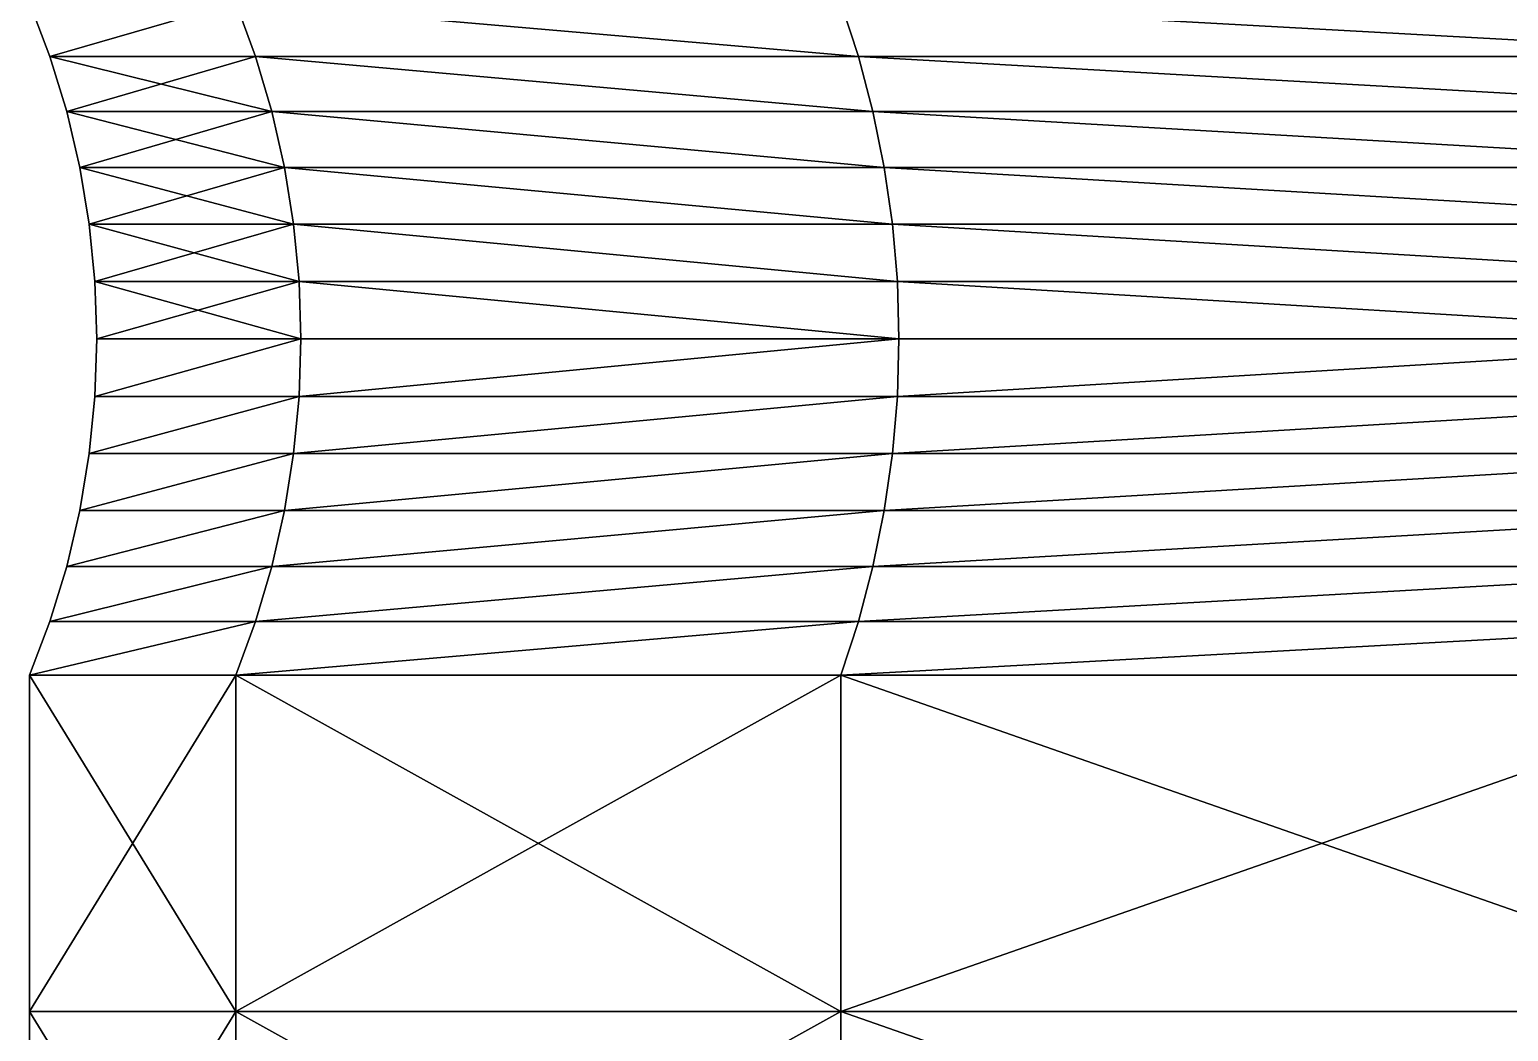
# Model space of a CAD drawing. Header units: millimetres. Extents: x 792 to 981, y 271 to 417.
# Drawn here: x 869.886 to 872.084, y 318.904 to 320.394 of the extents above; entities that cross this region are included whole.
import ezdxf

# ---------------------------------------------------------------- set-up
doc = ezdxf.new("R2010")
doc.units = ezdxf.units.MM

msp = doc.modelspace()

# ---------------------------------------------------------------- linework, layer by layer
at = {"extrusion": (-3.06162e-16, -1, -1.83697e-16)}
for p, q in [((869.8857, 320.434, 56.5), (869.9159, 320.3541, 56.5)), ((870.1923, 320.434, 58.8294), (870.2216, 320.3541, 58.8215)), ((870.1923, 320.434, 54.1706), (870.2216, 320.3541, 54.1785)), ((871.0914, 320.434, 61), (871.1177, 320.3541, 60.9849)), ((871.0914, 320.434, 52), (871.1177, 320.3541, 52.0151)), ((870.2216, 320.3541, 58.8215), (869.9159, 320.3541, 56.5)), ((869.9159, 320.3541, 56.5), (869.9409, 320.2723, 56.5)), ((869.9159, 320.3541, 56.5), (870.2216, 320.3541, 54.1785)), ((871.1177, 320.3541, 60.9849), (870.2216, 320.3541, 58.8215)), ((870.2216, 320.3541, 58.8215), (870.2457, 320.2723, 58.8151)), ((870.2216, 320.3541, 54.1785), (870.2457, 320.2723, 54.1849)), ((870.2216, 320.3541, 54.1785), (871.1177, 320.3541, 52.0151)), ((872.5431, 320.3541, 62.8426), (871.1177, 320.3541, 60.9849)), ((871.1177, 320.3541, 60.9849), (871.1393, 320.2723, 60.9724)), ((871.1177, 320.3541, 52.0151), (871.1393, 320.2723, 52.0276)), ((871.1177, 320.3541, 52.0151), (872.5431, 320.3541, 50.1574)), ((870.2457, 320.2723, 58.8151), (869.9409, 320.2723, 56.5)), ((869.9409, 320.2723, 56.5), (869.9604, 320.189, 56.5)), ((869.9409, 320.2723, 56.5), (870.2457, 320.2723, 54.1849)), ((871.1393, 320.2723, 60.9724), (870.2457, 320.2723, 58.8151)), ((870.2457, 320.2723, 58.8151), (870.2645, 320.189, 58.81)), ((870.2457, 320.2723, 54.1849), (870.2645, 320.189, 54.19)), ((870.2457, 320.2723, 54.1849), (871.1393, 320.2723, 52.0276)), ((872.5608, 320.2723, 62.8249), (871.1393, 320.2723, 60.9724)), ((871.1393, 320.2723, 60.9724), (871.1562, 320.189, 60.9626)), ((871.1393, 320.2723, 52.0276), (871.1562, 320.189, 52.0374)), ((871.1393, 320.2723, 52.0276), (872.5608, 320.2723, 50.1751)), ((870.2645, 320.189, 58.81), (869.9604, 320.189, 56.5)), ((869.9604, 320.189, 56.5), (869.9744, 320.1046, 56.5)), ((869.9604, 320.189, 56.5), (870.2645, 320.189, 54.19)), ((871.1562, 320.189, 60.9626), (870.2645, 320.189, 58.81)), ((870.2645, 320.189, 58.81), (870.2781, 320.1046, 58.8064)), ((870.2645, 320.189, 54.19), (870.2781, 320.1046, 54.1936)), ((870.2645, 320.189, 54.19), (871.1562, 320.189, 52.0374)), ((872.5746, 320.189, 62.8111), (871.1562, 320.189, 60.9626)), ((871.1562, 320.189, 60.9626), (871.1683, 320.1046, 60.9556)), ((871.1562, 320.189, 52.0374), (871.1683, 320.1046, 52.0444)), ((871.1562, 320.189, 52.0374), (872.5746, 320.189, 50.1889)), ((870.2781, 320.1046, 58.8064), (869.9744, 320.1046, 56.5)), ((869.9744, 320.1046, 56.5), (869.9829, 320.0195, 56.5)), ((869.9744, 320.1046, 56.5), (870.2781, 320.1046, 54.1936)), ((871.1683, 320.1046, 60.9556), (870.2781, 320.1046, 58.8064)), ((870.2781, 320.1046, 58.8064), (870.2862, 320.0195, 58.8042)), ((870.2781, 320.1046, 54.1936), (870.2862, 320.0195, 54.1958)), ((870.2781, 320.1046, 54.1936), (871.1683, 320.1046, 52.0444)), ((872.5845, 320.1046, 62.8012), (871.1683, 320.1046, 60.9556)), ((871.1683, 320.1046, 60.9556), (871.1756, 320.0195, 60.9514)), ((871.1683, 320.1046, 52.0444), (871.1756, 320.0195, 52.0486)), ((871.1683, 320.1046, 52.0444), (872.5845, 320.1046, 50.1988)), ((870.2862, 320.0195, 58.8042), (869.9829, 320.0195, 56.5)), ((869.9829, 320.0195, 56.5), (869.9857, 319.934, 56.5)), ((869.9829, 320.0195, 56.5), (870.2862, 320.0195, 54.1958)), ((871.1756, 320.0195, 60.9514), (870.2862, 320.0195, 58.8042)), ((870.2862, 320.0195, 58.8042), (870.2889, 319.934, 58.8035)), ((870.2862, 320.0195, 54.1958), (870.2889, 319.934, 54.1965)), ((870.2862, 320.0195, 54.1958), (871.1756, 320.0195, 52.0486)), ((872.5904, 320.0195, 62.7952), (871.1756, 320.0195, 60.9514)), ((871.1756, 320.0195, 60.9514), (871.178, 319.934, 60.95)), ((871.1756, 320.0195, 52.0486), (871.178, 319.934, 52.05)), ((871.1756, 320.0195, 52.0486), (872.5904, 320.0195, 50.2048)), ((869.9857, 319.934, 56.5), (869.9829, 319.8486, 56.5)), ((870.2889, 319.934, 58.8035), (869.9857, 319.934, 56.5)), ((869.9857, 319.934, 56.5), (870.2889, 319.934, 54.1965)), ((870.2889, 319.934, 58.8035), (870.2862, 319.8486, 58.8042)), ((870.2889, 319.934, 54.1965), (870.2862, 319.8486, 54.1958)), ((871.178, 319.934, 60.95), (870.2889, 319.934, 58.8035)), ((870.2889, 319.934, 54.1965), (871.178, 319.934, 52.05)), ((871.178, 319.934, 60.95), (871.1756, 319.8486, 60.9514)), ((871.178, 319.934, 52.05), (871.1756, 319.8486, 52.0486)), ((872.5924, 319.934, 62.7933), (871.178, 319.934, 60.95)), ((871.178, 319.934, 52.05), (872.5924, 319.934, 50.2067)), ((869.9829, 319.8486, 56.5), (869.9744, 319.7635, 56.5)), ((870.2862, 319.8486, 58.8042), (869.9829, 319.8486, 56.5)), ((869.9829, 319.8486, 56.5), (870.2862, 319.8486, 54.1958)), ((870.2862, 319.8486, 58.8042), (870.2781, 319.7635, 58.8064)), ((870.2862, 319.8486, 54.1958), (870.2781, 319.7635, 54.1936)), ((871.1756, 319.8486, 60.9514), (870.2862, 319.8486, 58.8042)), ((870.2862, 319.8486, 54.1958), (871.1756, 319.8486, 52.0486)), ((871.1756, 319.8486, 60.9514), (871.1683, 319.7635, 60.9556)), ((871.1756, 319.8486, 52.0486), (871.1683, 319.7635, 52.0444)), ((872.5904, 319.8486, 62.7952), (871.1756, 319.8486, 60.9514)), ((871.1756, 319.8486, 52.0486), (872.5904, 319.8486, 50.2048)), ((869.9744, 319.7635, 56.5), (869.9604, 319.6791, 56.5)), ((870.2781, 319.7635, 58.8064), (869.9744, 319.7635, 56.5)), ((869.9744, 319.7635, 56.5), (870.2781, 319.7635, 54.1936)), ((870.2781, 319.7635, 58.8064), (870.2645, 319.6791, 58.81)), ((870.2781, 319.7635, 54.1936), (870.2645, 319.6791, 54.19)), ((871.1683, 319.7635, 60.9556), (870.2781, 319.7635, 58.8064)), ((870.2781, 319.7635, 54.1936), (871.1683, 319.7635, 52.0444)), ((871.1683, 319.7635, 60.9556), (871.1562, 319.6791, 60.9626)), ((871.1683, 319.7635, 52.0444), (871.1562, 319.6791, 52.0374)), ((872.5845, 319.7635, 62.8012), (871.1683, 319.7635, 60.9556)), ((871.1683, 319.7635, 52.0444), (872.5845, 319.7635, 50.1988)), ((869.9604, 319.6791, 56.5), (869.9409, 319.5958, 56.5)), ((870.2645, 319.6791, 58.81), (869.9604, 319.6791, 56.5)), ((869.9604, 319.6791, 56.5), (870.2645, 319.6791, 54.19)), ((870.2645, 319.6791, 58.81), (870.2457, 319.5958, 58.8151)), ((870.2645, 319.6791, 54.19), (870.2457, 319.5958, 54.1849)), ((871.1562, 319.6791, 60.9626), (870.2645, 319.6791, 58.81)), ((870.2645, 319.6791, 54.19), (871.1562, 319.6791, 52.0374)), ((871.1562, 319.6791, 60.9626), (871.1393, 319.5958, 60.9724)), ((871.1562, 319.6791, 52.0374), (871.1393, 319.5958, 52.0276)), ((872.5746, 319.6791, 62.8111), (871.1562, 319.6791, 60.9626)), ((871.1562, 319.6791, 52.0374), (872.5746, 319.6791, 50.1889)), ((869.9409, 319.5958, 56.5), (869.9159, 319.514, 56.5)), ((870.2457, 319.5958, 58.8151), (869.9409, 319.5958, 56.5)), ((869.9409, 319.5958, 56.5), (870.2457, 319.5958, 54.1849)), ((870.2457, 319.5958, 58.8151), (870.2216, 319.514, 58.8215)), ((870.2457, 319.5958, 54.1849), (870.2216, 319.514, 54.1785)), ((871.1393, 319.5958, 60.9724), (870.2457, 319.5958, 58.8151)), ((870.2457, 319.5958, 54.1849), (871.1393, 319.5958, 52.0276)), ((871.1393, 319.5958, 60.9724), (871.1177, 319.514, 60.9849)), ((871.1393, 319.5958, 52.0276), (871.1177, 319.514, 52.0151)), ((872.5608, 319.5958, 62.8249), (871.1393, 319.5958, 60.9724)), ((871.1393, 319.5958, 52.0276), (872.5608, 319.5958, 50.1751)), ((869.9159, 319.514, 56.5), (869.8857, 319.434, 56.5)), ((870.2216, 319.514, 58.8215), (869.9159, 319.514, 56.5)), ((869.9159, 319.514, 56.5), (870.2216, 319.514, 54.1785)), ((870.2216, 319.514, 58.8215), (870.1923, 319.434, 58.8294)), ((870.2216, 319.514, 54.1785), (870.1923, 319.434, 54.1706)), ((871.1177, 319.514, 60.9849), (870.2216, 319.514, 58.8215)), ((870.2216, 319.514, 54.1785), (871.1177, 319.514, 52.0151)), ((871.1177, 319.514, 60.9849), (871.0914, 319.434, 61)), ((871.1177, 319.514, 52.0151), (871.0914, 319.434, 52)), ((872.5431, 319.514, 62.8426), (871.1177, 319.514, 60.9849)), ((871.1177, 319.514, 52.0151), (872.5431, 319.514, 50.1574)), ((870.1923, 319.434, 58.8294), (869.8857, 319.434, 56.5)), ((869.8857, 319.434, 56.5), (870.1923, 319.434, 54.1706)), ((869.8857, 319.434, 56.5), (869.8857, 318.934, 56.5)), ((871.0914, 319.434, 61), (870.1923, 319.434, 58.8294)), ((870.1923, 319.434, 54.1706), (871.0914, 319.434, 52)), ((870.1923, 319.434, 54.1706), (870.1923, 318.934, 54.1706)), ((870.1923, 319.434, 58.8294), (870.1923, 318.934, 58.8294)), ((872.5217, 319.434, 62.864), (871.0914, 319.434, 61)), ((871.0914, 319.434, 52), (872.5217, 319.434, 50.136)), ((871.0914, 319.434, 52), (871.0914, 318.934, 52)), ((871.0914, 319.434, 61), (871.0914, 318.934, 61)), ((869.8857, 318.934, 56.5), (870.1923, 318.934, 58.8294)), ((869.8857, 318.934, 56.5), (869.8857, 318.434, 56.5)), ((870.1923, 318.934, 54.1706), (869.8857, 318.934, 56.5)), ((871.0914, 318.934, 52), (870.1923, 318.934, 54.1706)), ((870.1923, 318.934, 58.8294), (870.1923, 318.434, 58.8294)), ((870.1923, 318.934, 58.8294), (871.0914, 318.934, 61)), ((870.1923, 318.934, 54.1706), (870.1923, 318.434, 54.1706)), ((871.0914, 318.934, 61), (872.5217, 318.934, 62.864)), ((872.5217, 318.934, 50.136), (871.0914, 318.934, 52)), ((871.0914, 318.934, 52), (871.0914, 318.434, 52)), ((871.0914, 318.934, 61), (871.0914, 318.434, 61))]:
    msp.add_line(p, q, dxfattribs=at)

# ---------------------------------------------------------------- meshes
at = {"color": 160, "true_color": 0x3232ff}
mesh = msp.add_polyface(dxfattribs=at)
corners = [(870.1923, 320.434, 54.1706), (869.9159, 320.3541, 56.5), (869.8857, 320.434, 56.5), (870.2216, 320.3541, 54.1785)]
mesh.append_faces([[corners[k] for k in face] for face in [(0, 1, 2), (1, 0, 3)]], dxfattribs={"vtx0": -1, "color": 160})
mesh = msp.add_polyface(dxfattribs=at)
corners = [(870.1923, 320.434, 58.8294), (871.1177, 320.3541, 60.9849), (871.0914, 320.434, 61), (870.2216, 320.3541, 58.8215)]
mesh.append_faces([[corners[k] for k in face] for face in [(0, 1, 2), (1, 0, 3)]], dxfattribs={"vtx0": -1, "color": 160})
mesh = msp.add_polyface(dxfattribs=at)
corners = [(870.1923, 320.434, 54.1706), (871.1177, 320.3541, 52.0151), (870.2216, 320.3541, 54.1785), (871.0914, 320.434, 52)]
mesh.append_faces([[corners[k] for k in face] for face in [(0, 1, 2), (1, 0, 3)]], dxfattribs={"vtx0": -1, "color": 160})
mesh = msp.add_polyface(dxfattribs=at)
corners = [(871.0914, 320.434, 52), (872.5431, 320.3541, 50.1574), (871.1177, 320.3541, 52.0151), (872.5217, 320.434, 50.136)]
mesh.append_faces([[corners[k] for k in face] for face in [(0, 1, 2), (1, 0, 3)]], dxfattribs={"vtx0": -1, "color": 160})
mesh = msp.add_polyface(dxfattribs=at)
corners = [(871.0914, 320.434, 61), (872.5431, 320.3541, 62.8426), (872.5217, 320.434, 62.864), (871.1177, 320.3541, 60.9849)]
mesh.append_faces([[corners[k] for k in face] for face in [(0, 1, 2), (1, 0, 3)]], dxfattribs={"vtx0": -1, "color": 160})
mesh = msp.add_polyface(dxfattribs=at)
corners = [(869.9159, 320.3541, 56.5), (870.2457, 320.2723, 58.8151), (870.2216, 320.3541, 58.8215), (869.9409, 320.2723, 56.5)]
mesh.append_faces([[corners[k] for k in face] for face in [(0, 1, 2), (1, 0, 3)]], dxfattribs={"vtx0": -1, "color": 160})
mesh = msp.add_polyface(dxfattribs=at)
corners = [(870.2216, 320.3541, 54.1785), (869.9409, 320.2723, 56.5), (869.9159, 320.3541, 56.5), (870.2457, 320.2723, 54.1849)]
mesh.append_faces([[corners[k] for k in face] for face in [(0, 1, 2), (1, 0, 3)]], dxfattribs={"vtx0": -1, "color": 160})
mesh = msp.add_polyface(dxfattribs=at)
corners = [(870.2216, 320.3541, 58.8215), (871.1393, 320.2723, 60.9724), (871.1177, 320.3541, 60.9849), (870.2457, 320.2723, 58.8151)]
mesh.append_faces([[corners[k] for k in face] for face in [(0, 1, 2), (1, 0, 3)]], dxfattribs={"vtx0": -1, "color": 160})
mesh = msp.add_polyface(dxfattribs=at)
corners = [(870.2216, 320.3541, 54.1785), (871.1393, 320.2723, 52.0276), (870.2457, 320.2723, 54.1849), (871.1177, 320.3541, 52.0151)]
mesh.append_faces([[corners[k] for k in face] for face in [(0, 1, 2), (1, 0, 3)]], dxfattribs={"vtx0": -1, "color": 160})
mesh = msp.add_polyface(dxfattribs=at)
corners = [(871.1177, 320.3541, 60.9849), (872.5608, 320.2723, 62.8249), (872.5431, 320.3541, 62.8426), (871.1393, 320.2723, 60.9724)]
mesh.append_faces([[corners[k] for k in face] for face in [(0, 1, 2), (1, 0, 3)]], dxfattribs={"vtx0": -1, "color": 160})
mesh = msp.add_polyface(dxfattribs=at)
corners = [(871.1177, 320.3541, 52.0151), (872.5608, 320.2723, 50.1751), (871.1393, 320.2723, 52.0276), (872.5431, 320.3541, 50.1574)]
mesh.append_faces([[corners[k] for k in face] for face in [(0, 1, 2), (1, 0, 3)]], dxfattribs={"vtx0": -1, "color": 160})
mesh = msp.add_polyface(dxfattribs=at)
corners = [(869.9409, 320.2723, 56.5), (870.2645, 320.189, 58.81), (870.2457, 320.2723, 58.8151), (869.9604, 320.189, 56.5)]
mesh.append_faces([[corners[k] for k in face] for face in [(0, 1, 2), (1, 0, 3)]], dxfattribs={"vtx0": -1, "color": 160})
mesh = msp.add_polyface(dxfattribs=at)
corners = [(870.2457, 320.2723, 54.1849), (869.9604, 320.189, 56.5), (869.9409, 320.2723, 56.5), (870.2645, 320.189, 54.19)]
mesh.append_faces([[corners[k] for k in face] for face in [(0, 1, 2), (1, 0, 3)]], dxfattribs={"vtx0": -1, "color": 160})
mesh = msp.add_polyface(dxfattribs=at)
corners = [(870.2457, 320.2723, 58.8151), (871.1562, 320.189, 60.9626), (871.1393, 320.2723, 60.9724), (870.2645, 320.189, 58.81)]
mesh.append_faces([[corners[k] for k in face] for face in [(0, 1, 2), (1, 0, 3)]], dxfattribs={"vtx0": -1, "color": 160})
mesh = msp.add_polyface(dxfattribs=at)
corners = [(870.2457, 320.2723, 54.1849), (871.1562, 320.189, 52.0374), (870.2645, 320.189, 54.19), (871.1393, 320.2723, 52.0276)]
mesh.append_faces([[corners[k] for k in face] for face in [(0, 1, 2), (1, 0, 3)]], dxfattribs={"vtx0": -1, "color": 160})
mesh = msp.add_polyface(dxfattribs=at)
corners = [(871.1393, 320.2723, 60.9724), (872.5746, 320.189, 62.8111), (872.5608, 320.2723, 62.8249), (871.1562, 320.189, 60.9626)]
mesh.append_faces([[corners[k] for k in face] for face in [(0, 1, 2), (1, 0, 3)]], dxfattribs={"vtx0": -1, "color": 160})
mesh = msp.add_polyface(dxfattribs=at)
corners = [(871.1393, 320.2723, 52.0276), (872.5746, 320.189, 50.1889), (871.1562, 320.189, 52.0374), (872.5608, 320.2723, 50.1751)]
mesh.append_faces([[corners[k] for k in face] for face in [(0, 1, 2), (1, 0, 3)]], dxfattribs={"vtx0": -1, "color": 160})
mesh = msp.add_polyface(dxfattribs=at)
corners = [(869.9604, 320.189, 56.5), (870.2781, 320.1046, 58.8064), (870.2645, 320.189, 58.81), (869.9744, 320.1046, 56.5)]
mesh.append_faces([[corners[k] for k in face] for face in [(0, 1, 2), (1, 0, 3)]], dxfattribs={"vtx0": -1, "color": 160})
mesh = msp.add_polyface(dxfattribs=at)
corners = [(870.2645, 320.189, 54.19), (869.9744, 320.1046, 56.5), (869.9604, 320.189, 56.5), (870.2781, 320.1046, 54.1936)]
mesh.append_faces([[corners[k] for k in face] for face in [(0, 1, 2), (1, 0, 3)]], dxfattribs={"vtx0": -1, "color": 160})
mesh = msp.add_polyface(dxfattribs=at)
corners = [(870.2645, 320.189, 58.81), (871.1683, 320.1046, 60.9556), (871.1562, 320.189, 60.9626), (870.2781, 320.1046, 58.8064)]
mesh.append_faces([[corners[k] for k in face] for face in [(0, 1, 2), (1, 0, 3)]], dxfattribs={"vtx0": -1, "color": 160})
mesh = msp.add_polyface(dxfattribs=at)
corners = [(870.2645, 320.189, 54.19), (871.1683, 320.1046, 52.0444), (870.2781, 320.1046, 54.1936), (871.1562, 320.189, 52.0374)]
mesh.append_faces([[corners[k] for k in face] for face in [(0, 1, 2), (1, 0, 3)]], dxfattribs={"vtx0": -1, "color": 160})
mesh = msp.add_polyface(dxfattribs=at)
corners = [(871.1562, 320.189, 60.9626), (872.5845, 320.1046, 62.8012), (872.5746, 320.189, 62.8111), (871.1683, 320.1046, 60.9556)]
mesh.append_faces([[corners[k] for k in face] for face in [(0, 1, 2), (1, 0, 3)]], dxfattribs={"vtx0": -1, "color": 160})
mesh = msp.add_polyface(dxfattribs=at)
corners = [(871.1562, 320.189, 52.0374), (872.5845, 320.1046, 50.1988), (871.1683, 320.1046, 52.0444), (872.5746, 320.189, 50.1889)]
mesh.append_faces([[corners[k] for k in face] for face in [(0, 1, 2), (1, 0, 3)]], dxfattribs={"vtx0": -1, "color": 160})
mesh = msp.add_polyface(dxfattribs=at)
corners = [(869.9744, 320.1046, 56.5), (870.2862, 320.0195, 58.8042), (870.2781, 320.1046, 58.8064), (869.9829, 320.0195, 56.5)]
mesh.append_faces([[corners[k] for k in face] for face in [(0, 1, 2), (1, 0, 3)]], dxfattribs={"vtx0": -1, "color": 160})
mesh = msp.add_polyface(dxfattribs=at)
corners = [(870.2781, 320.1046, 54.1936), (869.9829, 320.0195, 56.5), (869.9744, 320.1046, 56.5), (870.2862, 320.0195, 54.1958)]
mesh.append_faces([[corners[k] for k in face] for face in [(0, 1, 2), (1, 0, 3)]], dxfattribs={"vtx0": -1, "color": 160})
mesh = msp.add_polyface(dxfattribs=at)
corners = [(870.2781, 320.1046, 58.8064), (871.1756, 320.0195, 60.9514), (871.1683, 320.1046, 60.9556), (870.2862, 320.0195, 58.8042)]
mesh.append_faces([[corners[k] for k in face] for face in [(0, 1, 2), (1, 0, 3)]], dxfattribs={"vtx0": -1, "color": 160})
mesh = msp.add_polyface(dxfattribs=at)
corners = [(870.2781, 320.1046, 54.1936), (871.1756, 320.0195, 52.0486), (870.2862, 320.0195, 54.1958), (871.1683, 320.1046, 52.0444)]
mesh.append_faces([[corners[k] for k in face] for face in [(0, 1, 2), (1, 0, 3)]], dxfattribs={"vtx0": -1, "color": 160})
mesh = msp.add_polyface(dxfattribs=at)
corners = [(871.1683, 320.1046, 60.9556), (872.5904, 320.0195, 62.7952), (872.5845, 320.1046, 62.8012), (871.1756, 320.0195, 60.9514)]
mesh.append_faces([[corners[k] for k in face] for face in [(0, 1, 2), (1, 0, 3)]], dxfattribs={"vtx0": -1, "color": 160})
mesh = msp.add_polyface(dxfattribs=at)
corners = [(871.1683, 320.1046, 52.0444), (872.5904, 320.0195, 50.2048), (871.1756, 320.0195, 52.0486), (872.5845, 320.1046, 50.1988)]
mesh.append_faces([[corners[k] for k in face] for face in [(0, 1, 2), (1, 0, 3)]], dxfattribs={"vtx0": -1, "color": 160})
mesh = msp.add_polyface(dxfattribs=at)
corners = [(869.9829, 320.0195, 56.5), (870.2889, 319.934, 58.8035), (870.2862, 320.0195, 58.8042), (869.9857, 319.934, 56.5)]
mesh.append_faces([[corners[k] for k in face] for face in [(0, 1, 2), (1, 0, 3)]], dxfattribs={"vtx0": -1, "color": 160})
mesh = msp.add_polyface(dxfattribs=at)
corners = [(870.2862, 320.0195, 54.1958), (869.9857, 319.934, 56.5), (869.9829, 320.0195, 56.5), (870.2889, 319.934, 54.1965)]
mesh.append_faces([[corners[k] for k in face] for face in [(0, 1, 2), (1, 0, 3)]], dxfattribs={"vtx0": -1, "color": 160})
mesh = msp.add_polyface(dxfattribs=at)
corners = [(870.2862, 320.0195, 58.8042), (871.178, 319.934, 60.95), (871.1756, 320.0195, 60.9514), (870.2889, 319.934, 58.8035)]
mesh.append_faces([[corners[k] for k in face] for face in [(0, 1, 2), (1, 0, 3)]], dxfattribs={"vtx0": -1, "color": 160})
mesh = msp.add_polyface(dxfattribs=at)
corners = [(870.2862, 320.0195, 54.1958), (871.178, 319.934, 52.05), (870.2889, 319.934, 54.1965), (871.1756, 320.0195, 52.0486)]
mesh.append_faces([[corners[k] for k in face] for face in [(0, 1, 2), (1, 0, 3)]], dxfattribs={"vtx0": -1, "color": 160})
mesh = msp.add_polyface(dxfattribs=at)
corners = [(871.1756, 320.0195, 60.9514), (872.5924, 319.934, 62.7933), (872.5904, 320.0195, 62.7952), (871.178, 319.934, 60.95)]
mesh.append_faces([[corners[k] for k in face] for face in [(0, 1, 2), (1, 0, 3)]], dxfattribs={"vtx0": -1, "color": 160})
mesh = msp.add_polyface(dxfattribs=at)
corners = [(871.1756, 320.0195, 52.0486), (872.5924, 319.934, 50.2067), (871.178, 319.934, 52.05), (872.5904, 320.0195, 50.2048)]
mesh.append_faces([[corners[k] for k in face] for face in [(0, 1, 2), (1, 0, 3)]], dxfattribs={"vtx0": -1, "color": 160})
mesh = msp.add_polyface(dxfattribs=at)
corners = [(870.2889, 319.934, 58.8035), (869.9829, 319.8486, 56.5), (870.2862, 319.8486, 58.8042), (869.9857, 319.934, 56.5)]
mesh.append_faces([[corners[k] for k in face] for face in [(0, 1, 2), (1, 0, 3)]], dxfattribs={"vtx0": -1, "color": 160})
mesh = msp.add_polyface(dxfattribs=at)
corners = [(870.2889, 319.934, 54.1965), (869.9829, 319.8486, 56.5), (869.9857, 319.934, 56.5), (870.2862, 319.8486, 54.1958)]
mesh.append_faces([[corners[k] for k in face] for face in [(0, 1, 2), (1, 0, 3)]], dxfattribs={"vtx0": -1, "color": 160})
mesh = msp.add_polyface(dxfattribs=at)
corners = [(871.178, 319.934, 60.95), (870.2862, 319.8486, 58.8042), (871.1756, 319.8486, 60.9514), (870.2889, 319.934, 58.8035)]
mesh.append_faces([[corners[k] for k in face] for face in [(0, 1, 2), (1, 0, 3)]], dxfattribs={"vtx0": -1, "color": 160})
mesh = msp.add_polyface(dxfattribs=at)
corners = [(871.178, 319.934, 52.05), (870.2862, 319.8486, 54.1958), (870.2889, 319.934, 54.1965), (871.1756, 319.8486, 52.0486)]
mesh.append_faces([[corners[k] for k in face] for face in [(0, 1, 2), (1, 0, 3)]], dxfattribs={"vtx0": -1, "color": 160})
mesh = msp.add_polyface(dxfattribs=at)
corners = [(872.5924, 319.934, 62.7933), (871.1756, 319.8486, 60.9514), (872.5904, 319.8486, 62.7952), (871.178, 319.934, 60.95)]
mesh.append_faces([[corners[k] for k in face] for face in [(0, 1, 2), (1, 0, 3)]], dxfattribs={"vtx0": -1, "color": 160})
mesh = msp.add_polyface(dxfattribs=at)
corners = [(872.5924, 319.934, 50.2067), (871.1756, 319.8486, 52.0486), (871.178, 319.934, 52.05), (872.5904, 319.8486, 50.2048)]
mesh.append_faces([[corners[k] for k in face] for face in [(0, 1, 2), (1, 0, 3)]], dxfattribs={"vtx0": -1, "color": 160})
mesh = msp.add_polyface(dxfattribs=at)
corners = [(870.2862, 319.8486, 58.8042), (869.9744, 319.7635, 56.5), (870.2781, 319.7635, 58.8064), (869.9829, 319.8486, 56.5)]
mesh.append_faces([[corners[k] for k in face] for face in [(0, 1, 2), (1, 0, 3)]], dxfattribs={"vtx0": -1, "color": 160})
mesh = msp.add_polyface(dxfattribs=at)
corners = [(870.2862, 319.8486, 54.1958), (869.9744, 319.7635, 56.5), (869.9829, 319.8486, 56.5), (870.2781, 319.7635, 54.1936)]
mesh.append_faces([[corners[k] for k in face] for face in [(0, 1, 2), (1, 0, 3)]], dxfattribs={"vtx0": -1, "color": 160})
mesh = msp.add_polyface(dxfattribs=at)
corners = [(871.1756, 319.8486, 60.9514), (870.2781, 319.7635, 58.8064), (871.1683, 319.7635, 60.9556), (870.2862, 319.8486, 58.8042)]
mesh.append_faces([[corners[k] for k in face] for face in [(0, 1, 2), (1, 0, 3)]], dxfattribs={"vtx0": -1, "color": 160})
mesh = msp.add_polyface(dxfattribs=at)
corners = [(871.1756, 319.8486, 52.0486), (870.2781, 319.7635, 54.1936), (870.2862, 319.8486, 54.1958), (871.1683, 319.7635, 52.0444)]
mesh.append_faces([[corners[k] for k in face] for face in [(0, 1, 2), (1, 0, 3)]], dxfattribs={"vtx0": -1, "color": 160})
mesh = msp.add_polyface(dxfattribs=at)
corners = [(872.5904, 319.8486, 62.7952), (871.1683, 319.7635, 60.9556), (872.5845, 319.7635, 62.8012), (871.1756, 319.8486, 60.9514)]
mesh.append_faces([[corners[k] for k in face] for face in [(0, 1, 2), (1, 0, 3)]], dxfattribs={"vtx0": -1, "color": 160})
mesh = msp.add_polyface(dxfattribs=at)
corners = [(872.5904, 319.8486, 50.2048), (871.1683, 319.7635, 52.0444), (871.1756, 319.8486, 52.0486), (872.5845, 319.7635, 50.1988)]
mesh.append_faces([[corners[k] for k in face] for face in [(0, 1, 2), (1, 0, 3)]], dxfattribs={"vtx0": -1, "color": 160})
mesh = msp.add_polyface(dxfattribs=at)
corners = [(870.2781, 319.7635, 58.8064), (869.9604, 319.6791, 56.5), (870.2645, 319.6791, 58.81), (869.9744, 319.7635, 56.5)]
mesh.append_faces([[corners[k] for k in face] for face in [(0, 1, 2), (1, 0, 3)]], dxfattribs={"vtx0": -1, "color": 160})
mesh = msp.add_polyface(dxfattribs=at)
corners = [(870.2781, 319.7635, 54.1936), (869.9604, 319.6791, 56.5), (869.9744, 319.7635, 56.5), (870.2645, 319.6791, 54.19)]
mesh.append_faces([[corners[k] for k in face] for face in [(0, 1, 2), (1, 0, 3)]], dxfattribs={"vtx0": -1, "color": 160})
mesh = msp.add_polyface(dxfattribs=at)
corners = [(871.1683, 319.7635, 60.9556), (870.2645, 319.6791, 58.81), (871.1562, 319.6791, 60.9626), (870.2781, 319.7635, 58.8064)]
mesh.append_faces([[corners[k] for k in face] for face in [(0, 1, 2), (1, 0, 3)]], dxfattribs={"vtx0": -1, "color": 160})
mesh = msp.add_polyface(dxfattribs=at)
corners = [(871.1683, 319.7635, 52.0444), (870.2645, 319.6791, 54.19), (870.2781, 319.7635, 54.1936), (871.1562, 319.6791, 52.0374)]
mesh.append_faces([[corners[k] for k in face] for face in [(0, 1, 2), (1, 0, 3)]], dxfattribs={"vtx0": -1, "color": 160})
mesh = msp.add_polyface(dxfattribs=at)
corners = [(872.5845, 319.7635, 62.8012), (871.1562, 319.6791, 60.9626), (872.5746, 319.6791, 62.8111), (871.1683, 319.7635, 60.9556)]
mesh.append_faces([[corners[k] for k in face] for face in [(0, 1, 2), (1, 0, 3)]], dxfattribs={"vtx0": -1, "color": 160})
mesh = msp.add_polyface(dxfattribs=at)
corners = [(872.5845, 319.7635, 50.1988), (871.1562, 319.6791, 52.0374), (871.1683, 319.7635, 52.0444), (872.5746, 319.6791, 50.1889)]
mesh.append_faces([[corners[k] for k in face] for face in [(0, 1, 2), (1, 0, 3)]], dxfattribs={"vtx0": -1, "color": 160})
mesh = msp.add_polyface(dxfattribs=at)
corners = [(870.2645, 319.6791, 58.81), (869.9409, 319.5958, 56.5), (870.2457, 319.5958, 58.8151), (869.9604, 319.6791, 56.5)]
mesh.append_faces([[corners[k] for k in face] for face in [(0, 1, 2), (1, 0, 3)]], dxfattribs={"vtx0": -1, "color": 160})
mesh = msp.add_polyface(dxfattribs=at)
corners = [(870.2645, 319.6791, 54.19), (869.9409, 319.5958, 56.5), (869.9604, 319.6791, 56.5), (870.2457, 319.5958, 54.1849)]
mesh.append_faces([[corners[k] for k in face] for face in [(0, 1, 2), (1, 0, 3)]], dxfattribs={"vtx0": -1, "color": 160})
mesh = msp.add_polyface(dxfattribs=at)
corners = [(871.1562, 319.6791, 60.9626), (870.2457, 319.5958, 58.8151), (871.1393, 319.5958, 60.9724), (870.2645, 319.6791, 58.81)]
mesh.append_faces([[corners[k] for k in face] for face in [(0, 1, 2), (1, 0, 3)]], dxfattribs={"vtx0": -1, "color": 160})
mesh = msp.add_polyface(dxfattribs=at)
corners = [(871.1562, 319.6791, 52.0374), (870.2457, 319.5958, 54.1849), (870.2645, 319.6791, 54.19), (871.1393, 319.5958, 52.0276)]
mesh.append_faces([[corners[k] for k in face] for face in [(0, 1, 2), (1, 0, 3)]], dxfattribs={"vtx0": -1, "color": 160})
mesh = msp.add_polyface(dxfattribs=at)
corners = [(872.5746, 319.6791, 62.8111), (871.1393, 319.5958, 60.9724), (872.5608, 319.5958, 62.8249), (871.1562, 319.6791, 60.9626)]
mesh.append_faces([[corners[k] for k in face] for face in [(0, 1, 2), (1, 0, 3)]], dxfattribs={"vtx0": -1, "color": 160})
mesh = msp.add_polyface(dxfattribs=at)
corners = [(872.5746, 319.6791, 50.1889), (871.1393, 319.5958, 52.0276), (871.1562, 319.6791, 52.0374), (872.5608, 319.5958, 50.1751)]
mesh.append_faces([[corners[k] for k in face] for face in [(0, 1, 2), (1, 0, 3)]], dxfattribs={"vtx0": -1, "color": 160})
mesh = msp.add_polyface(dxfattribs=at)
corners = [(870.2457, 319.5958, 58.8151), (869.9159, 319.514, 56.5), (870.2216, 319.514, 58.8215), (869.9409, 319.5958, 56.5)]
mesh.append_faces([[corners[k] for k in face] for face in [(0, 1, 2), (1, 0, 3)]], dxfattribs={"vtx0": -1, "color": 160})
mesh = msp.add_polyface(dxfattribs=at)
corners = [(870.2457, 319.5958, 54.1849), (869.9159, 319.514, 56.5), (869.9409, 319.5958, 56.5), (870.2216, 319.514, 54.1785)]
mesh.append_faces([[corners[k] for k in face] for face in [(0, 1, 2), (1, 0, 3)]], dxfattribs={"vtx0": -1, "color": 160})
mesh = msp.add_polyface(dxfattribs=at)
corners = [(871.1393, 319.5958, 60.9724), (870.2216, 319.514, 58.8215), (871.1177, 319.514, 60.9849), (870.2457, 319.5958, 58.8151)]
mesh.append_faces([[corners[k] for k in face] for face in [(0, 1, 2), (1, 0, 3)]], dxfattribs={"vtx0": -1, "color": 160})
mesh = msp.add_polyface(dxfattribs=at)
corners = [(871.1393, 319.5958, 52.0276), (870.2216, 319.514, 54.1785), (870.2457, 319.5958, 54.1849), (871.1177, 319.514, 52.0151)]
mesh.append_faces([[corners[k] for k in face] for face in [(0, 1, 2), (1, 0, 3)]], dxfattribs={"vtx0": -1, "color": 160})
mesh = msp.add_polyface(dxfattribs=at)
corners = [(872.5608, 319.5958, 62.8249), (871.1177, 319.514, 60.9849), (872.5431, 319.514, 62.8426), (871.1393, 319.5958, 60.9724)]
mesh.append_faces([[corners[k] for k in face] for face in [(0, 1, 2), (1, 0, 3)]], dxfattribs={"vtx0": -1, "color": 160})
mesh = msp.add_polyface(dxfattribs=at)
corners = [(872.5608, 319.5958, 50.1751), (871.1177, 319.514, 52.0151), (871.1393, 319.5958, 52.0276), (872.5431, 319.514, 50.1574)]
mesh.append_faces([[corners[k] for k in face] for face in [(0, 1, 2), (1, 0, 3)]], dxfattribs={"vtx0": -1, "color": 160})
mesh = msp.add_polyface(dxfattribs=at)
corners = [(870.2216, 319.514, 54.1785), (869.8857, 319.434, 56.5), (869.9159, 319.514, 56.5), (870.1923, 319.434, 54.1706)]
mesh.append_faces([[corners[k] for k in face] for face in [(0, 1, 2), (1, 0, 3)]], dxfattribs={"vtx0": -1, "color": 160})
mesh = msp.add_polyface(dxfattribs=at)
corners = [(870.2216, 319.514, 58.8215), (869.8857, 319.434, 56.5), (870.1923, 319.434, 58.8294), (869.9159, 319.514, 56.5)]
mesh.append_faces([[corners[k] for k in face] for face in [(0, 1, 2), (1, 0, 3)]], dxfattribs={"vtx0": -1, "color": 160})
mesh = msp.add_polyface(dxfattribs=at)
corners = [(871.1177, 319.514, 60.9849), (870.1923, 319.434, 58.8294), (871.0914, 319.434, 61), (870.2216, 319.514, 58.8215)]
mesh.append_faces([[corners[k] for k in face] for face in [(0, 1, 2), (1, 0, 3)]], dxfattribs={"vtx0": -1, "color": 160})
mesh = msp.add_polyface(dxfattribs=at)
corners = [(871.1177, 319.514, 52.0151), (870.1923, 319.434, 54.1706), (870.2216, 319.514, 54.1785), (871.0914, 319.434, 52)]
mesh.append_faces([[corners[k] for k in face] for face in [(0, 1, 2), (1, 0, 3)]], dxfattribs={"vtx0": -1, "color": 160})
mesh = msp.add_polyface(dxfattribs=at)
corners = [(872.5431, 319.514, 50.1574), (871.0914, 319.434, 52), (871.1177, 319.514, 52.0151), (872.5217, 319.434, 50.136)]
mesh.append_faces([[corners[k] for k in face] for face in [(0, 1, 2), (1, 0, 3)]], dxfattribs={"vtx0": -1, "color": 160})
mesh = msp.add_polyface(dxfattribs=at)
corners = [(872.5431, 319.514, 62.8426), (871.0914, 319.434, 61), (872.5217, 319.434, 62.864), (871.1177, 319.514, 60.9849)]
mesh.append_faces([[corners[k] for k in face] for face in [(0, 1, 2), (1, 0, 3)]], dxfattribs={"vtx0": -1, "color": 160})
mesh = msp.add_polyface(dxfattribs=at)
corners = [(869.8857, 319.434, 56.5), (870.1923, 318.934, 58.8294), (870.1923, 319.434, 58.8294), (869.8857, 318.934, 56.5)]
mesh.append_faces([[corners[k] for k in face] for face in [(0, 1, 2), (1, 0, 3)]], dxfattribs={"vtx0": -1, "color": 160})
mesh = msp.add_polyface(dxfattribs=at)
corners = [(870.1923, 319.434, 54.1706), (869.8857, 318.934, 56.5), (869.8857, 319.434, 56.5), (870.1923, 318.934, 54.1706)]
mesh.append_faces([[corners[k] for k in face] for face in [(0, 1, 2), (1, 0, 3)]], dxfattribs={"vtx0": -1, "color": 160})
mesh = msp.add_polyface(dxfattribs=at)
corners = [(871.0914, 319.434, 52), (870.1923, 318.934, 54.1706), (870.1923, 319.434, 54.1706), (871.0914, 318.934, 52)]
mesh.append_faces([[corners[k] for k in face] for face in [(0, 1, 2), (1, 0, 3)]], dxfattribs={"vtx0": -1, "color": 160})
mesh = msp.add_polyface(dxfattribs=at)
corners = [(870.1923, 319.434, 58.8294), (871.0914, 318.934, 61), (871.0914, 319.434, 61), (870.1923, 318.934, 58.8294)]
mesh.append_faces([[corners[k] for k in face] for face in [(0, 1, 2), (1, 0, 3)]], dxfattribs={"vtx0": -1, "color": 160})
mesh = msp.add_polyface(dxfattribs=at)
corners = [(872.5217, 319.434, 50.136), (871.0914, 318.934, 52), (871.0914, 319.434, 52), (872.5217, 318.934, 50.136)]
mesh.append_faces([[corners[k] for k in face] for face in [(0, 1, 2), (1, 0, 3)]], dxfattribs={"vtx0": -1, "color": 160})
mesh = msp.add_polyface(dxfattribs=at)
corners = [(871.0914, 319.434, 61), (872.5217, 318.934, 62.864), (872.5217, 319.434, 62.864), (871.0914, 318.934, 61)]
mesh.append_faces([[corners[k] for k in face] for face in [(0, 1, 2), (1, 0, 3)]], dxfattribs={"vtx0": -1, "color": 160})
mesh = msp.add_polyface(dxfattribs=at)
corners = [(869.8857, 318.934, 56.5), (870.1923, 318.434, 58.8294), (870.1923, 318.934, 58.8294), (869.8857, 318.434, 56.5)]
mesh.append_faces([[corners[k] for k in face] for face in [(0, 1, 2), (1, 0, 3)]], dxfattribs={"vtx0": -1, "color": 160})
mesh = msp.add_polyface(dxfattribs=at)
corners = [(870.1923, 318.934, 54.1706), (869.8857, 318.434, 56.5), (869.8857, 318.934, 56.5), (870.1923, 318.434, 54.1706)]
mesh.append_faces([[corners[k] for k in face] for face in [(0, 1, 2), (1, 0, 3)]], dxfattribs={"vtx0": -1, "color": 160})
at = {"color": 9, "true_color": 0xc6c6c6}
mesh = msp.add_polyface(dxfattribs=at)
corners = [(887.579, 318.934, 58.8294), (887.579, 318.934, 54.1706), (887.8857, 318.934, 56.5), (886.6799, 318.934, 61), (886.6799, 318.934, 52), (885.2496, 318.934, 62.864), (885.2496, 318.934, 50.136), (883.3857, 318.934, 64.2942), (883.3857, 318.934, 48.7058), (883.179, 318.934, 56.5), (883.0327, 318.934, 57.6112), (881.215, 318.934, 65.1933), (882.6038, 318.934, 58.6466), (881.9215, 318.934, 59.5358), (881.0323, 318.934, 60.2181), (878.8857, 318.934, 65.5), (879.9969, 318.934, 60.647), (878.8857, 318.934, 60.7933), (876.5563, 318.934, 65.1933), (877.7745, 318.934, 60.647), (876.739, 318.934, 60.2181), (875.8498, 318.934, 59.5358), (874.3857, 318.934, 64.2942), (875.1676, 318.934, 58.6466), (874.7387, 318.934, 57.6112), (874.5924, 318.934, 56.5), (883.0327, 318.934, 55.3888), (881.215, 318.934, 47.8067), (882.6038, 318.934, 54.3534), (881.9215, 318.934, 53.4642), (881.0323, 318.934, 52.7819), (878.8857, 318.934, 47.5), (879.9969, 318.934, 52.353), (878.8857, 318.934, 52.2067), (877.7745, 318.934, 52.353), (876.5563, 318.934, 47.8067), (876.739, 318.934, 52.7819), (875.8498, 318.934, 53.4642), (874.3857, 318.934, 48.7058), (875.1676, 318.934, 54.3534), (874.7387, 318.934, 55.3888), (872.5217, 318.934, 62.864), (872.5217, 318.934, 50.136), (871.0914, 318.934, 52), (871.0914, 318.934, 61), (870.1923, 318.934, 58.8294), (870.1923, 318.934, 54.1706), (869.8857, 318.934, 56.5)]
mesh.append_faces([[corners[k] for k in face] for face in [(0, 1, 2), (46, 45, 47)]], dxfattribs={"vtx0": -1, "color": 9})
mesh.append_faces([[corners[k] for k in face] for face in [(1, 3, 4), (4, 5, 6), (6, 7, 8), (9, 7, 10), (10, 11, 12), (12, 11, 13), (13, 11, 14), (14, 15, 16), (16, 15, 17), (17, 18, 19), (19, 18, 20), (20, 18, 21), (21, 22, 23), (23, 22, 24), (24, 22, 25), (8, 26, 27), (26, 8, 9), (27, 30, 31), (31, 34, 35), (35, 37, 38), (38, 41, 42), (42, 41, 43), (43, 45, 46)]], dxfattribs={"vtx0": -1, "vtx1": -1, "color": 9})
mesh.append_faces([[corners[k] for k in face] for face in [(8, 7, 9), (38, 25, 22)]], dxfattribs={"vtx0": -1, "vtx1": -1, "vtx2": -1, "color": 9})
mesh.append_faces([[corners[k] for k in face] for face in [(1, 0, 3), (4, 3, 5), (6, 5, 7), (10, 7, 11), (14, 11, 15), (17, 15, 18), (21, 18, 22), (27, 26, 28), (27, 28, 29), (27, 29, 30), (31, 30, 32), (31, 32, 33), (31, 33, 34), (35, 34, 36), (35, 36, 37), (38, 37, 39), (38, 39, 40), (38, 40, 25), (38, 22, 41), (43, 41, 44), (43, 44, 45)]], dxfattribs={"vtx0": -1, "vtx2": -1, "color": 9})
at = {"color": 160, "true_color": 0x3232ff}
mesh = msp.add_polyface(dxfattribs=at)
corners = [(870.1923, 318.934, 58.8294), (871.0914, 318.434, 61), (871.0914, 318.934, 61), (870.1923, 318.434, 58.8294)]
mesh.append_faces([[corners[k] for k in face] for face in [(0, 1, 2), (1, 0, 3)]], dxfattribs={"vtx0": -1, "color": 160})
mesh = msp.add_polyface(dxfattribs=at)
corners = [(871.0914, 318.934, 52), (870.1923, 318.434, 54.1706), (870.1923, 318.934, 54.1706), (871.0914, 318.434, 52)]
mesh.append_faces([[corners[k] for k in face] for face in [(0, 1, 2), (1, 0, 3)]], dxfattribs={"vtx0": -1, "color": 160})
mesh = msp.add_polyface(dxfattribs=at)
corners = [(872.5217, 318.934, 50.136), (871.0914, 318.434, 52), (871.0914, 318.934, 52), (872.5217, 318.434, 50.136)]
mesh.append_faces([[corners[k] for k in face] for face in [(0, 1, 2), (1, 0, 3)]], dxfattribs={"vtx0": -1, "color": 160})
mesh = msp.add_polyface(dxfattribs=at)
corners = [(871.0914, 318.934, 61), (872.5217, 318.434, 62.864), (872.5217, 318.934, 62.864), (871.0914, 318.434, 61)]
mesh.append_faces([[corners[k] for k in face] for face in [(0, 1, 2), (1, 0, 3)]], dxfattribs={"vtx0": -1, "color": 160})

doc.saveas('drawing.dxf')
